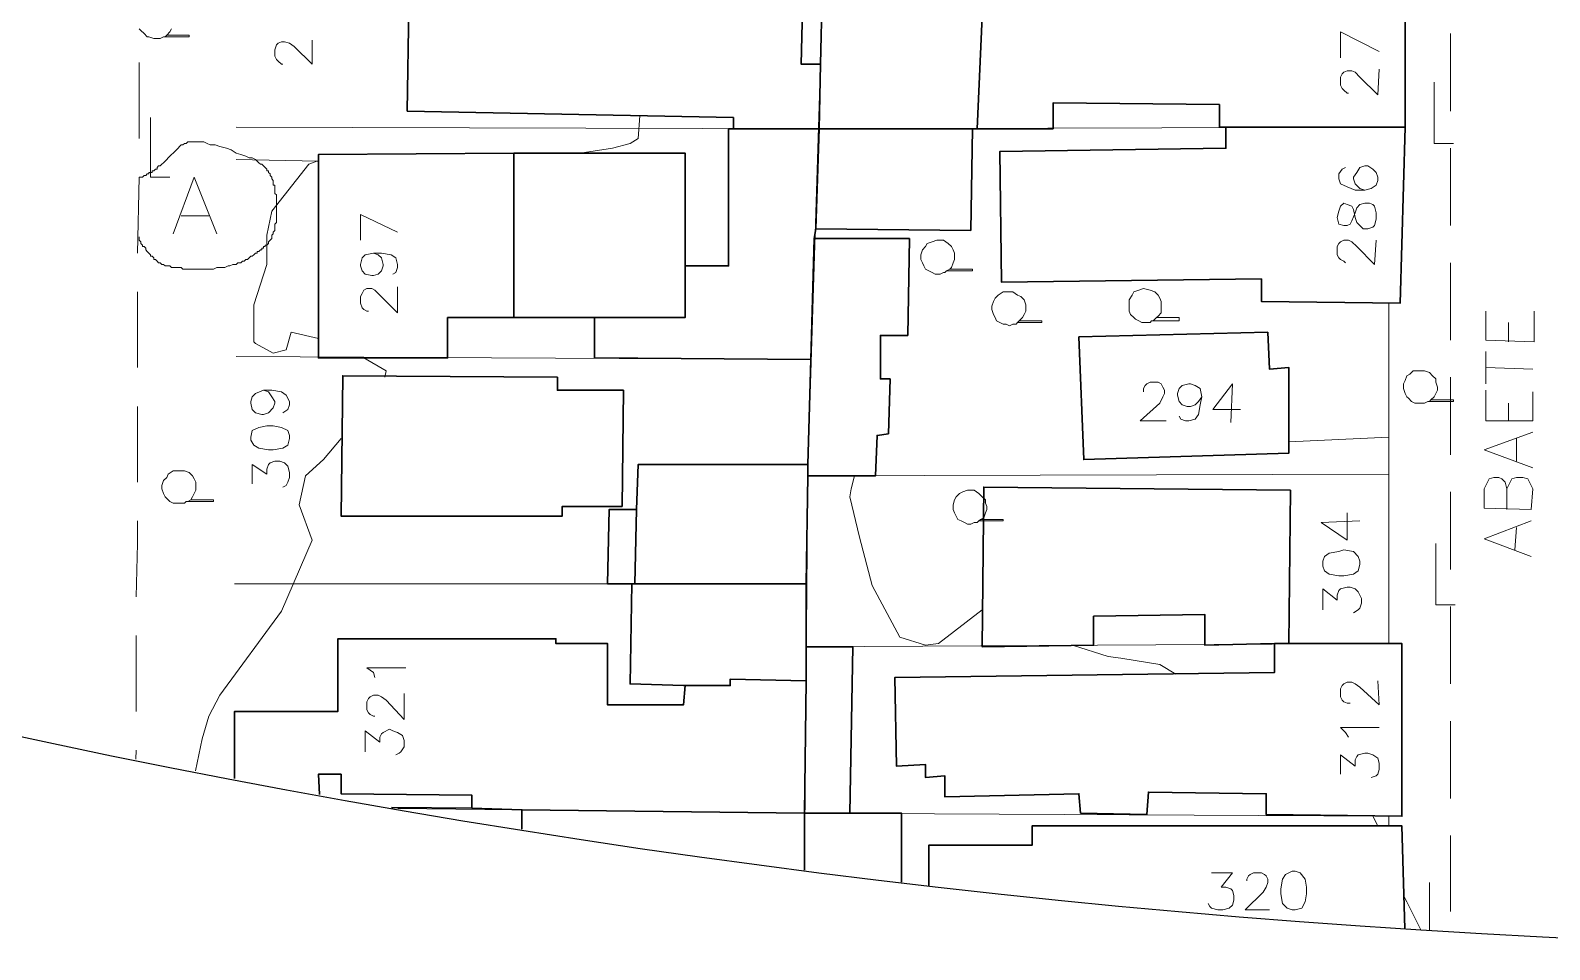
# Model space of a CAD drawing. Extents: x -2391 to 32076, y -11492 to 5852.
# Drawn here: x 4445.8 to 4525.4, y -1771.5 to -1723.3 of the extents above; entities that cross this region are included whole.
import ezdxf

# ---------------------------------------------------------------- set-up
doc = ezdxf.new("R2010")
doc.units = 0
doc.header["$LTSCALE"] = 7
for name, color, linetype in [('ALVE-CT', 3, 'CONTINUOUS'), ('PDF2_A101 - EDIFICACAO', 7, 'CONTINUOUS'), ('PDF2_A103 - PROJECAO_1', 7, 'CONTINUOUS'), ('PDF2_A123 - N DE PORTA', 7, 'CONTINUOUS'), ('PDF2_A124 - MURO', 7, 'CONTINUOUS'), ('PDF2_C301 - MEIO_FIO_2D', 7, 'CONTINUOUS'), ('PDF2_C307 - TXT_NOME_LOGRADOURO', 7, 'CONTINUOUS'), ('PDF2_F601 - LIMITE_VEGETACAO', 7, 'CONTINUOUS'), ('PDF2_F602 - ARVORE_ISOLADA', 7, 'CONTINUOUS'), ('PDF2_F604 - TXT_AGRUPAMENTO_ARVORE', 7, 'CONTINUOUS'), ('PDF2_I903 - POSTE', 7, 'CONTINUOUS'), ('PDF2_N1401 - CURVA_MESTRA', 7, 'CONTINUOUS')]:
    doc.layers.add(name, color=color, linetype=linetype)

msp = doc.modelspace()

# ---------------------------------------------------------------- linework, layer by layer
at = {"layer": 'ALVE-CT'}
msp.add_circle((4550.796, -1271.53), 500, dxfattribs=at)
at = {"layer": 'PDF2_A101 - EDIFICACAO', "lineweight": 30}
for points in [[(4487.215, -1725.079), (4487.13, -1728.466), (4482.643, -1728.466), (4482.643, -1727.873), (4465.541, -1727.534), (4465.71, -1716.613), (4476.801, -1716.697), (4476.801, -1717.713), (4486.368, -1717.798), (4486.199, -1725.079)], [(4517.863, -1719.237), (4517.863, -1728.381), (4508.466, -1728.381), (4508.127, -1728.381), (4508.127, -1727.196), (4499.407, -1727.111), (4499.407, -1728.466), (4495.427, -1728.466), (4495.173, -1728.466), (4487.13, -1728.466), (4487.215, -1725.079), (4487.299, -1721.354), (4488.993, -1721.439), (4488.993, -1719.576), (4493.988, -1719.576), (4495.766, -1719.491), (4495.766, -1720.592), (4511.598, -1720.423), (4511.598, -1719.322)], [(4486.876, -1734.223), (4486.707, -1740.573), (4475.362, -1740.488), (4475.362, -1738.371), (4471.128, -1738.371), (4467.657, -1738.371), (4467.657, -1740.488), (4460.884, -1740.488), (4460.884, -1729.82), (4471.128, -1729.736), (4480.103, -1729.736), (4480.103, -1735.662), (4482.389, -1735.662), (4482.389, -1728.466), (4482.643, -1728.466), (4487.13, -1728.466), (4486.961, -1733.715)], [(4486.961, -1733.715), (4487.13, -1728.466), (4495.173, -1728.466), (4495.089, -1733.8)], [(4508.466, -1728.381), (4517.863, -1728.381), (4517.609, -1737.61), (4510.328, -1737.525), (4510.328, -1736.34), (4496.697, -1736.509), (4496.613, -1729.651), (4508.466, -1729.482)], [(4486.537, -1746.669), (4486.537, -1746.33), (4486.537, -1746.076), (4486.707, -1740.573), (4486.876, -1734.223), (4491.871, -1734.223), (4491.787, -1739.303), (4490.347, -1739.303), (4490.347, -1741.589), (4490.855, -1741.589), (4490.771, -1744.467), (4490.178, -1744.552), (4490.093, -1746.669)], [(4510.667, -1739.133), (4510.752, -1741.081), (4511.768, -1740.996), (4511.768, -1745.483), (4501.015, -1745.822), (4500.761, -1739.387)], [(4476.886, -1742.181), (4476.801, -1748.277), (4473.668, -1748.277), (4473.668, -1748.785), (4462.069, -1748.785), (4462.154, -1741.419), (4473.414, -1741.504), (4473.414, -1742.181)], [(4477.309, -1752.341), (4476.039, -1752.341), (4476.124, -1748.447), (4477.563, -1748.447), (4477.648, -1746.076), (4486.537, -1746.076), (4486.537, -1746.33), (4486.537, -1746.669), (4486.453, -1752.341), (4477.478, -1752.341)], [(4511.768, -1755.474), (4511.006, -1755.474), (4507.365, -1755.558), (4507.365, -1753.95), (4501.523, -1754.035), (4501.523, -1755.558), (4495.681, -1755.643), (4495.766, -1747.261), (4511.852, -1747.431)], [(4488.739, -1764.364), (4486.368, -1764.364), (4486.453, -1757.421), (4486.453, -1755.643), (4488.908, -1755.643)], [(4511.006, -1755.474), (4511.768, -1755.474), (4517.694, -1755.474), (4517.694, -1764.533), (4510.582, -1764.448), (4510.582, -1763.348), (4504.402, -1763.263), (4504.317, -1764.448), (4500.846, -1764.364), (4500.761, -1763.348), (4493.734, -1763.517), (4493.734, -1762.416), (4492.718, -1762.501), (4492.718, -1761.824), (4491.194, -1761.908), (4491.109, -1757.252), (4511.006, -1756.998)]]:
    msp.add_lwpolyline(points, close=True, dxfattribs=at)
for points in [[(4456.481, -1762.554), (4456.481, -1759.03), (4461.9, -1759.03), (4461.9, -1755.22), (4473.33, -1755.22), (4473.33, -1755.474), (4476.039, -1755.474), (4476.039, -1758.691), (4480.018, -1758.691), (4480.103, -1757.675), (4480.018, -1757.675), (4477.224, -1757.59), (4477.309, -1752.341), (4477.478, -1752.341), (4486.453, -1752.341), (4486.453, -1755.643), (4486.453, -1757.421), (4486.368, -1764.364), (4471.552, -1764.194), (4468.927, -1764.11), (4468.927, -1763.432), (4462.069, -1763.348), (4462.069, -1762.332), (4460.884, -1762.332), (4460.937, -1763.389)], [(4464.717, -1764.065), (4468.927, -1764.11), (4471.552, -1764.194), (4486.368, -1764.364), (4486.368, -1767.362)], [(4486.368, -1767.362), (4486.368, -1764.364), (4488.739, -1764.364), (4491.448, -1764.364), (4491.448, -1767.996)], [(4492.887, -1768.165), (4492.887, -1766.057), (4498.306, -1766.057), (4498.306, -1765.041), (4517.694, -1765.041), (4517.856, -1770.444)]]:
    msp.add_lwpolyline(points, dxfattribs=at)
at = {"layer": 'PDF2_A103 - PROJECAO_1', "lineweight": 30}
for points in [[(4495.766, -1720.592), (4495.427, -1728.466), (4495.173, -1728.466), (4487.13, -1728.466), (4487.215, -1725.079), (4487.299, -1721.354), (4488.993, -1721.439), (4488.993, -1719.576), (4493.988, -1719.576), (4495.766, -1719.491)], [(4480.103, -1735.662), (4480.103, -1738.371), (4475.362, -1738.371), (4471.128, -1738.371), (4471.128, -1729.736), (4480.103, -1729.736)], [(4486.537, -1746.669), (4486.453, -1752.341), (4477.478, -1752.341), (4477.563, -1748.447), (4477.648, -1746.076), (4486.537, -1746.076), (4486.537, -1746.33)], [(4486.453, -1755.643), (4486.453, -1757.421), (4482.474, -1757.336), (4482.474, -1757.675), (4480.103, -1757.675), (4480.018, -1757.675), (4477.224, -1757.59), (4477.309, -1752.341), (4477.478, -1752.341), (4486.453, -1752.341)]]:
    msp.add_lwpolyline(points, close=True, dxfattribs=at)
msp.add_lwpolyline([(4464.717, -1764.065), (4468.927, -1764.11), (4471.552, -1764.194), (4471.541, -1765.209)], dxfattribs=at)
at = {"layer": 'PDF2_A123 - N DE PORTA', "lineweight": 9}
for points in [[(4459.021, -1725.079), (4458.937, -1725.079), (4458.767, -1724.91), (4458.683, -1724.825), (4458.598, -1724.656), (4458.598, -1724.317), (4458.683, -1724.063), (4458.767, -1723.978), (4458.937, -1723.894), (4459.106, -1723.894), (4459.36, -1723.978), (4459.614, -1724.148), (4460.545, -1725.079), (4460.545, -1723.809)], [(4516.509, -1724.402), (4514.477, -1723.386), (4514.477, -1724.74)], [(4514.9, -1726.603), (4514.816, -1726.603), (4514.646, -1726.434), (4514.562, -1726.349), (4514.477, -1726.18), (4514.477, -1725.756), (4514.562, -1725.587), (4514.646, -1725.502), (4514.816, -1725.418), (4515.07, -1725.418), (4515.239, -1725.502), (4515.493, -1725.756), (4516.424, -1726.688), (4516.509, -1725.333)], [(4514.731, -1730.498), (4514.562, -1730.582), (4514.392, -1730.836), (4514.392, -1731.09), (4514.477, -1731.344), (4514.816, -1731.514), (4515.239, -1731.683), (4515.747, -1731.683), (4516.086, -1731.598), (4516.34, -1731.429), (4516.424, -1731.175), (4516.424, -1731.006), (4516.34, -1730.752), (4516.17, -1730.582), (4515.916, -1730.413), (4515.747, -1730.413), (4515.493, -1730.498), (4515.324, -1730.752), (4515.154, -1731.006), (4515.154, -1731.09), (4515.239, -1731.344), (4515.493, -1731.598), (4515.747, -1731.683)], [(4465.033, -1733.884), (4463.085, -1732.953), (4463.085, -1734.308)], [(4463.763, -1734.985), (4464.017, -1735.07), (4464.186, -1735.239), (4464.271, -1735.578), (4464.271, -1735.662), (4464.186, -1735.916), (4464.017, -1736.086), (4463.763, -1736.17), (4463.678, -1736.17), (4463.339, -1736.086), (4463.17, -1735.916), (4463.085, -1735.662), (4463.085, -1735.578), (4463.17, -1735.239), (4463.339, -1735.07), (4463.763, -1734.985), (4464.186, -1734.985), (4464.694, -1735.07), (4464.948, -1735.239), (4465.033, -1735.578), (4465.033, -1735.747), (4464.948, -1736.001), (4464.779, -1736.086)], [(4514.731, -1735.493), (4514.646, -1735.408), (4514.477, -1735.324), (4514.392, -1735.239), (4514.308, -1735.07), (4514.308, -1734.646), (4514.392, -1734.477), (4514.477, -1734.392), (4514.646, -1734.308), (4514.9, -1734.308), (4515.07, -1734.392), (4515.324, -1734.646), (4516.255, -1735.578), (4516.34, -1734.308)], [(4463.509, -1738.033), (4463.424, -1738.033), (4463.255, -1737.948), (4463.17, -1737.864), (4463.085, -1737.61), (4463.085, -1737.271), (4463.17, -1737.102), (4463.255, -1736.932), (4463.424, -1736.848), (4463.678, -1736.848), (4463.847, -1736.932), (4464.101, -1737.186), (4465.033, -1738.118), (4465.033, -1736.763)], [(4458.005, -1742.181), (4458.259, -1742.266), (4458.429, -1742.52), (4458.598, -1742.774), (4458.598, -1742.859), (4458.513, -1743.113), (4458.259, -1743.367), (4458.005, -1743.451), (4457.921, -1743.451), (4457.582, -1743.367), (4457.413, -1743.197), (4457.328, -1742.859), (4457.328, -1742.774), (4457.413, -1742.52), (4457.582, -1742.351), (4458.005, -1742.181), (4458.429, -1742.181), (4458.937, -1742.266), (4459.191, -1742.435), (4459.36, -1742.774), (4459.36, -1742.943), (4459.275, -1743.197), (4459.021, -1743.367)], [(4504.148, -1742.266), (4504.148, -1742.097), (4504.232, -1741.927), (4504.317, -1741.843), (4504.486, -1741.758), (4504.91, -1741.758), (4505.079, -1741.843), (4505.164, -1742.012), (4505.248, -1742.181), (4505.248, -1742.351), (4505.164, -1742.52), (4504.994, -1742.859), (4503.978, -1743.79), (4505.333, -1743.79)], [(4507.196, -1742.52), (4507.026, -1742.774), (4506.857, -1742.943), (4506.603, -1743.028), (4506.434, -1743.028), (4506.18, -1742.943), (4506.01, -1742.774), (4505.926, -1742.435), (4505.926, -1742.351), (4506.01, -1742.097), (4506.18, -1741.927), (4506.518, -1741.843), (4506.603, -1741.843), (4506.857, -1741.927), (4507.111, -1742.097), (4507.196, -1742.52), (4507.111, -1742.943), (4507.026, -1743.451), (4506.857, -1743.705), (4506.518, -1743.79), (4506.349, -1743.79), (4506.095, -1743.705), (4506.01, -1743.536)], [(4508.72, -1743.875), (4508.804, -1741.843), (4507.788, -1743.197), (4509.228, -1743.197)], [(4457.413, -1747.092), (4457.413, -1746.076), (4458.175, -1746.584), (4458.175, -1746.33), (4458.259, -1746.076), (4458.344, -1745.991), (4458.598, -1745.907), (4458.852, -1745.907), (4459.106, -1745.991), (4459.275, -1746.161), (4459.36, -1746.499), (4459.36, -1746.753), (4459.275, -1747.007), (4459.191, -1747.177), (4459.021, -1747.261)], [(4515.493, -1749.039), (4513.461, -1749.124), (4514.816, -1750.055), (4514.816, -1748.616)], [(4513.546, -1753.696), (4513.546, -1752.595), (4514.308, -1753.188), (4514.308, -1752.934), (4514.392, -1752.68), (4514.477, -1752.595), (4514.816, -1752.511), (4514.985, -1752.511), (4515.239, -1752.595), (4515.408, -1752.765), (4515.578, -1753.103), (4515.578, -1753.357), (4515.493, -1753.611), (4515.408, -1753.696), (4515.154, -1753.865)], [(4463.847, -1757.252), (4463.763, -1756.998), (4463.424, -1756.744), (4465.456, -1756.744)], [(4463.847, -1759.284), (4463.763, -1759.284), (4463.593, -1759.199), (4463.509, -1759.114), (4463.424, -1758.945), (4463.424, -1758.522), (4463.509, -1758.352), (4463.593, -1758.268), (4463.763, -1758.183), (4464.017, -1758.183), (4464.186, -1758.268), (4464.44, -1758.437), (4465.371, -1759.453), (4465.371, -1758.098)], [(4514.985, -1758.606), (4514.816, -1758.606), (4514.646, -1758.522), (4514.562, -1758.437), (4514.477, -1758.268), (4514.477, -1757.844), (4514.562, -1757.675), (4514.646, -1757.59), (4514.816, -1757.506), (4515.07, -1757.506), (4515.239, -1757.59), (4515.493, -1757.76), (4516.509, -1758.691), (4516.424, -1757.421)], [(4463.339, -1761.146), (4463.339, -1760.046), (4464.101, -1760.638), (4464.101, -1760.384), (4464.186, -1760.215), (4464.271, -1760.13), (4464.609, -1759.961), (4464.779, -1760.046), (4465.033, -1760.13), (4465.287, -1760.3), (4465.371, -1760.554), (4465.371, -1760.892), (4465.202, -1761.146), (4465.117, -1761.231), (4464.948, -1761.316)], [(4514.9, -1760.384), (4514.731, -1760.13), (4514.477, -1759.876), (4516.509, -1759.876)], [(4514.477, -1762.332), (4514.477, -1761.316), (4515.239, -1761.908), (4515.239, -1761.57), (4515.324, -1761.4), (4515.408, -1761.316), (4515.747, -1761.231), (4515.916, -1761.231), (4516.17, -1761.316), (4516.424, -1761.485), (4516.509, -1761.739), (4516.509, -1762.078), (4516.424, -1762.332), (4516.34, -1762.416), (4516.086, -1762.501)], [(4507.704, -1767.496), (4508.804, -1767.496), (4508.212, -1768.258), (4508.466, -1768.258), (4508.72, -1768.343), (4508.804, -1768.428), (4508.889, -1768.682), (4508.889, -1768.936), (4508.804, -1769.19), (4508.635, -1769.359), (4508.296, -1769.444), (4508.042, -1769.444), (4507.704, -1769.359), (4507.619, -1769.274), (4507.534, -1769.105)], [(4509.566, -1767.92), (4509.566, -1767.835), (4509.651, -1767.666), (4509.736, -1767.581), (4509.905, -1767.496), (4510.328, -1767.496), (4510.498, -1767.581), (4510.582, -1767.666), (4510.667, -1767.835), (4510.667, -1768.004), (4510.582, -1768.258), (4510.413, -1768.512), (4509.482, -1769.444), (4510.752, -1769.444)]]:
    msp.add_lwpolyline(points, dxfattribs=at)
for points in [[(4514.308, -1733.122), (4514.392, -1733.461), (4514.646, -1733.546), (4514.816, -1733.546), (4514.985, -1733.461), (4515.07, -1733.292), (4515.239, -1732.868), (4515.324, -1732.614), (4515.493, -1732.445), (4515.747, -1732.36), (4516.001, -1732.36), (4516.17, -1732.445), (4516.255, -1732.53), (4516.34, -1732.868), (4516.34, -1733.207), (4516.255, -1733.546), (4516.17, -1733.63), (4515.916, -1733.715), (4515.662, -1733.715), (4515.493, -1733.546), (4515.324, -1733.376), (4515.239, -1733.122), (4515.154, -1732.699), (4515.07, -1732.53), (4514.816, -1732.445), (4514.646, -1732.36), (4514.477, -1732.53), (4514.392, -1732.784)], [(4457.328, -1744.806), (4457.497, -1745.06), (4457.751, -1745.229), (4458.259, -1745.314), (4458.513, -1745.314), (4459.021, -1745.229), (4459.275, -1745.06), (4459.36, -1744.721), (4459.36, -1744.552), (4459.275, -1744.298), (4458.937, -1744.129), (4458.513, -1744.044), (4458.175, -1744.044), (4457.751, -1744.129), (4457.413, -1744.298), (4457.328, -1744.637)], [(4513.546, -1751.41), (4513.63, -1751.664), (4513.884, -1751.833), (4514.392, -1751.918), (4514.646, -1751.918), (4515.154, -1751.833), (4515.408, -1751.664), (4515.493, -1751.325), (4515.493, -1751.156), (4515.408, -1750.902), (4515.154, -1750.648), (4514.646, -1750.563), (4514.392, -1750.648), (4513.884, -1750.733), (4513.63, -1750.902), (4513.546, -1751.156)], [(4511.937, -1767.412), (4511.598, -1767.581), (4511.429, -1767.835), (4511.344, -1768.343), (4511.344, -1768.597), (4511.429, -1769.105), (4511.683, -1769.359), (4511.937, -1769.444), (4512.106, -1769.444), (4512.445, -1769.359), (4512.614, -1769.02), (4512.699, -1768.597), (4512.699, -1768.258), (4512.614, -1767.835), (4512.36, -1767.496), (4512.106, -1767.412)]]:
    msp.add_lwpolyline(points, close=True, dxfattribs=at)
at = {"layer": 'PDF2_A124 - MURO', "lineweight": 9}
for points in [[(4486.375, -1767.363), (4486.537, -1746.33), (4487.384, -1719.407), (4487.045, -1692.483)], [(4517.102, -1728.381), (4487.13, -1728.466), (4456.566, -1728.381)], [(4456.566, -1730.074), (4460.884, -1730.159)], [(4511.768, -1744.891), (4517.017, -1744.637), (4517.017, -1739.98), (4517.017, -1737.61)], [(4456.566, -1740.403), (4486.707, -1740.573)], [(4517.017, -1744.637), (4517.017, -1746.499), (4517.017, -1750.14), (4517.017, -1755.474), (4486.453, -1755.643)], [(4517.017, -1746.584), (4486.537, -1746.669)], [(4456.481, -1752.341), (4486.453, -1752.341)], [(4465.045, -1764.122), (4486.368, -1764.364), (4517.017, -1764.533), (4517.017, -1765.041)]]:
    msp.add_lwpolyline(points, dxfattribs=at)
at = {"layer": 'PDF2_C301 - MEIO_FIO_2D', "lineweight": 9}
for points in [[(4520.234, -1727.534), (4520.234, -1723.47)], [(4451.486, -1724.994), (4451.486, -1728.974)], [(4520.234, -1733.546), (4520.234, -1729.482)], [(4451.486, -1731.006), (4451.402, -1734.985)], [(4520.234, -1739.557), (4520.234, -1735.493)], [(4451.402, -1737.017), (4451.402, -1740.996)], [(4520.234, -1745.568), (4520.234, -1741.504)], [(4451.402, -1743.028), (4451.402, -1747.007)], [(4520.234, -1751.579), (4520.234, -1747.515)], [(4451.402, -1749.039), (4451.402, -1750.225), (4451.317, -1753.019)], [(4520.234, -1757.59), (4520.234, -1755.474), (4520.234, -1753.527)], [(4451.317, -1755.05), (4451.317, -1759.03)], [(4520.234, -1763.602), (4520.234, -1759.538)], [(4451.317, -1761.062), (4451.307, -1761.532)], [(4520.234, -1769.528), (4520.234, -1765.549)]]:
    msp.add_lwpolyline(points, dxfattribs=at)
at = {"layer": 'PDF2_C307 - TXT_NOME_LOGRADOURO', "lineweight": 9}
for points in [[(4524.637, -1738.033), (4524.637, -1739.641), (4522.097, -1739.557), (4522.097, -1738.033)], [(4523.282, -1739.641), (4523.282, -1738.625)], [(4522.097, -1741.843), (4522.097, -1740.149)], [(4522.097, -1740.996), (4524.552, -1741.081)], [(4524.552, -1742.266), (4524.552, -1743.79), (4522.097, -1743.79), (4522.097, -1742.181)], [(4523.282, -1743.79), (4523.282, -1742.859)], [(4524.552, -1746.245), (4522.012, -1745.314), (4524.552, -1744.383)], [(4523.705, -1745.907), (4523.705, -1744.721)], [(4523.197, -1747.346), (4523.367, -1747.007), (4523.451, -1746.838), (4523.705, -1746.753), (4524.044, -1746.753), (4524.298, -1746.838), (4524.383, -1747.007), (4524.552, -1747.346), (4524.467, -1748.447), (4522.012, -1748.362), (4522.012, -1747.346), (4522.181, -1747.007), (4522.266, -1746.838), (4522.52, -1746.753), (4522.774, -1746.753), (4522.943, -1746.838), (4523.113, -1747.007), (4523.197, -1747.346), (4523.197, -1748.447)], [(4524.467, -1750.902), (4522.012, -1749.971), (4524.467, -1749.039)], [(4523.621, -1750.563), (4523.705, -1749.378)]]:
    msp.add_lwpolyline(points, dxfattribs=at)
at = {"layer": 'PDF2_F601 - LIMITE_VEGETACAO', "lineweight": 9}
msp.add_lwpolyline([(4451.486, -1731.006), (4451.571, -1731.006), (4451.655, -1731.006), (4451.74, -1730.921), (4451.825, -1730.921), (4451.909, -1730.836), (4451.994, -1730.836), (4451.994, -1730.752), (4452.079, -1730.752), (4452.163, -1730.752), (4452.163, -1730.667), (4452.248, -1730.667), (4452.333, -1730.582), (4452.417, -1730.582), (4452.417, -1730.498), (4452.502, -1730.413), (4452.587, -1730.413), (4452.671, -1730.328), (4452.756, -1730.244), (4452.841, -1730.159), (4452.925, -1730.074), (4453.01, -1729.99), (4453.095, -1729.905), (4453.179, -1729.82), (4453.264, -1729.736), (4453.349, -1729.651), (4453.433, -1729.566), (4453.518, -1729.482), (4453.603, -1729.397), (4453.687, -1729.312), (4453.772, -1729.312), (4453.857, -1729.228), (4453.941, -1729.228), (4454.026, -1729.143), (4454.111, -1729.143), (4454.195, -1729.143), (4454.28, -1729.143), (4454.365, -1729.143), (4454.449, -1729.143), (4454.534, -1729.143), (4454.703, -1729.143), (4454.873, -1729.143), (4455.042, -1729.228), (4455.211, -1729.312), (4455.465, -1729.312), (4455.719, -1729.397), (4456.058, -1729.482), (4456.312, -1729.566), (4456.566, -1729.736), (4456.82, -1729.82), (4457.074, -1729.905), (4457.243, -1729.99), (4457.413, -1729.99), (4457.582, -1730.074), (4457.667, -1730.159), (4457.751, -1730.244), (4457.836, -1730.328), (4457.921, -1730.328), (4458.005, -1730.413), (4458.09, -1730.498), (4458.175, -1730.582), (4458.175, -1730.667), (4458.259, -1730.667), (4458.259, -1730.752), (4458.344, -1730.836), (4458.344, -1730.921), (4458.429, -1731.006), (4458.429, -1731.09), (4458.513, -1731.175), (4458.513, -1731.26), (4458.513, -1731.344), (4458.513, -1731.429), (4458.598, -1731.429), (4458.598, -1731.514), (4458.598, -1731.598), (4458.598, -1731.683), (4458.598, -1731.768), (4458.598, -1731.852), (4458.683, -1731.937), (4458.683, -1732.022), (4458.683, -1732.106), (4458.683, -1732.191), (4458.683, -1732.276), (4458.683, -1732.36), (4458.683, -1732.445), (4458.683, -1732.53), (4458.683, -1732.614), (4458.683, -1732.699), (4458.683, -1732.784), (4458.683, -1732.868), (4458.683, -1732.953), (4458.683, -1733.038), (4458.683, -1733.122), (4458.683, -1733.207), (4458.683, -1733.292), (4458.683, -1733.376), (4458.598, -1733.461), (4458.598, -1733.546), (4458.598, -1733.63), (4458.598, -1733.715), (4458.598, -1733.8), (4458.513, -1733.884), (4458.513, -1733.969), (4458.429, -1734.054), (4458.429, -1734.138), (4458.429, -1734.223), (4458.344, -1734.308), (4458.259, -1734.392), (4458.259, -1734.477), (4458.175, -1734.562), (4458.09, -1734.562), (4458.09, -1734.646), (4458.005, -1734.646), (4458.005, -1734.731), (4457.921, -1734.731), (4457.921, -1734.816), (4457.836, -1734.816), (4457.751, -1734.9), (4457.667, -1734.9), (4457.667, -1734.985), (4457.582, -1734.985), (4457.497, -1735.07), (4457.413, -1735.154), (4457.328, -1735.154), (4457.243, -1735.239), (4457.159, -1735.324), (4457.074, -1735.324), (4456.989, -1735.408), (4456.905, -1735.408), (4456.82, -1735.493), (4456.735, -1735.493), (4456.651, -1735.493), (4456.566, -1735.578), (4456.481, -1735.578), (4456.397, -1735.578), (4456.227, -1735.662), (4456.143, -1735.662), (4455.973, -1735.747), (4455.804, -1735.747), (4455.719, -1735.747), (4455.55, -1735.747), (4455.381, -1735.832), (4455.296, -1735.832), (4455.127, -1735.832), (4455.042, -1735.832), (4454.873, -1735.832), (4454.703, -1735.832), (4454.619, -1735.832), (4454.449, -1735.832), (4454.365, -1735.832), (4454.195, -1735.832), (4454.111, -1735.832), (4453.941, -1735.832), (4453.772, -1735.832), (4453.687, -1735.747), (4453.518, -1735.747), (4453.433, -1735.747), (4453.349, -1735.747), (4453.179, -1735.747), (4453.095, -1735.662), (4453.01, -1735.662), (4452.925, -1735.662), (4452.841, -1735.662), (4452.756, -1735.578), (4452.671, -1735.578), (4452.587, -1735.493), (4452.502, -1735.493), (4452.417, -1735.408), (4452.333, -1735.324), (4452.248, -1735.324), (4452.248, -1735.239), (4452.163, -1735.154), (4452.079, -1735.154), (4452.079, -1735.07), (4451.994, -1734.985), (4451.909, -1734.9), (4451.825, -1734.816), (4451.825, -1734.731), (4451.74, -1734.646), (4451.655, -1734.646), (4451.655, -1734.562), (4451.571, -1734.477), (4451.571, -1734.392), (4451.486, -1734.308), (4451.486, -1734.223), (4451.486, -1734.138)], dxfattribs=at)
at = {"layer": 'PDF2_F602 - ARVORE_ISOLADA', "lineweight": 9}
msp.add_lwpolyline([(4453.179, -1723.216), (4453.095, -1723.386), (4452.925, -1723.555), (4452.841, -1723.64), (4454.111, -1723.64), (4454.111, -1723.555), (4452.925, -1723.555), (4452.841, -1723.64), (4452.756, -1723.64), (4452.587, -1723.724), (4452.417, -1723.724), (4452.248, -1723.724), (4451.994, -1723.64), (4451.909, -1723.64), (4451.74, -1723.47), (4451.571, -1723.301), (4451.486, -1723.216)], dxfattribs=at)
for points in [[(4493.988, -1735.832), (4493.819, -1735.916), (4493.734, -1736.001), (4493.649, -1736.001), (4493.48, -1736.086), (4493.226, -1736.086), (4493.057, -1736.001), (4492.887, -1735.916), (4492.718, -1735.832), (4492.633, -1735.662), (4492.549, -1735.493), (4492.464, -1735.324), (4492.464, -1735.07), (4492.549, -1734.816), (4492.718, -1734.646), (4492.803, -1734.477), (4493.057, -1734.392), (4493.311, -1734.308), (4493.649, -1734.308), (4493.903, -1734.477), (4494.073, -1734.646), (4494.157, -1734.816), (4494.242, -1734.985), (4494.242, -1735.154), (4494.242, -1735.324), (4494.157, -1735.493), (4494.073, -1735.747), (4493.988, -1735.832), (4493.819, -1735.916), (4495.173, -1735.916), (4495.173, -1735.832)], [(4497.629, -1738.541), (4497.544, -1738.625), (4497.459, -1738.71), (4497.29, -1738.71), (4497.121, -1738.795), (4496.951, -1738.71), (4496.782, -1738.71), (4496.613, -1738.625), (4496.443, -1738.541), (4496.359, -1738.371), (4496.274, -1738.202), (4496.189, -1737.948), (4496.189, -1737.779), (4496.274, -1737.525), (4496.359, -1737.356), (4496.528, -1737.186), (4496.782, -1737.017), (4496.951, -1737.017), (4497.29, -1737.017), (4497.544, -1737.186), (4497.713, -1737.271), (4497.883, -1737.44), (4497.967, -1737.694), (4497.967, -1737.864), (4497.967, -1738.033), (4497.883, -1738.202), (4497.798, -1738.371), (4497.629, -1738.541), (4497.544, -1738.625), (4498.814, -1738.625), (4498.814, -1738.541)], [(4504.825, -1738.371), (4504.656, -1738.541), (4504.571, -1738.541), (4504.486, -1738.625), (4504.317, -1738.625), (4504.063, -1738.625), (4503.894, -1738.541), (4503.724, -1738.456), (4503.64, -1738.371), (4503.47, -1738.202), (4503.386, -1738.033), (4503.386, -1737.864), (4503.386, -1737.61), (4503.386, -1737.44), (4503.555, -1737.186), (4503.64, -1737.017), (4503.894, -1736.932), (4504.148, -1736.848), (4504.486, -1736.932), (4504.74, -1737.017), (4504.91, -1737.186), (4504.994, -1737.356), (4505.079, -1737.525), (4505.079, -1737.694), (4505.079, -1737.948), (4505.079, -1738.118), (4504.91, -1738.287), (4504.825, -1738.371), (4504.656, -1738.541), (4506.01, -1738.541), (4506.01, -1738.371)], [(4519.218, -1742.689), (4519.133, -1742.774), (4519.049, -1742.774), (4518.879, -1742.859), (4518.71, -1742.859), (4518.541, -1742.859), (4518.371, -1742.859), (4518.202, -1742.774), (4518.033, -1742.605), (4517.948, -1742.52), (4517.863, -1742.351), (4517.779, -1742.097), (4517.779, -1741.843), (4517.863, -1741.673), (4517.948, -1741.419), (4518.117, -1741.335), (4518.287, -1741.165), (4518.541, -1741.165), (4518.879, -1741.165), (4519.133, -1741.25), (4519.303, -1741.419), (4519.472, -1741.589), (4519.472, -1741.758), (4519.557, -1742.012), (4519.557, -1742.181), (4519.472, -1742.351), (4519.387, -1742.52), (4519.218, -1742.689), (4519.133, -1742.774), (4520.403, -1742.774), (4520.403, -1742.689)], [(4454.195, -1747.939), (4454.026, -1748.023), (4453.941, -1748.023), (4453.857, -1748.108), (4453.687, -1748.108), (4453.433, -1748.108), (4453.264, -1748.108), (4453.095, -1748.023), (4452.925, -1747.854), (4452.841, -1747.769), (4452.756, -1747.6), (4452.671, -1747.346), (4452.671, -1747.177), (4452.756, -1746.923), (4452.925, -1746.753), (4453.01, -1746.584), (4453.264, -1746.415), (4453.518, -1746.415), (4453.857, -1746.415), (4454.111, -1746.499), (4454.28, -1746.669), (4454.365, -1746.838), (4454.449, -1747.007), (4454.449, -1747.261), (4454.449, -1747.431), (4454.365, -1747.6), (4454.28, -1747.769), (4454.195, -1747.939), (4454.026, -1748.023), (4455.381, -1748.023), (4455.381, -1747.939)], [(4495.597, -1748.955), (4495.512, -1749.039), (4495.427, -1749.124), (4495.258, -1749.124), (4495.089, -1749.209), (4494.919, -1749.209), (4494.75, -1749.124), (4494.581, -1749.039), (4494.411, -1748.955), (4494.327, -1748.785), (4494.242, -1748.616), (4494.157, -1748.447), (4494.157, -1748.193), (4494.242, -1747.939), (4494.327, -1747.769), (4494.496, -1747.6), (4494.665, -1747.515), (4494.919, -1747.431), (4495.258, -1747.431), (4495.512, -1747.6), (4495.681, -1747.769), (4495.851, -1747.939), (4495.851, -1748.108), (4495.935, -1748.277), (4495.935, -1748.447), (4495.851, -1748.616), (4495.766, -1748.87), (4495.597, -1748.955), (4495.512, -1749.039), (4496.782, -1749.039), (4496.782, -1748.955)]]:
    msp.add_lwpolyline(points, close=True, dxfattribs=at)
at = {"layer": 'PDF2_F604 - TXT_AGRUPAMENTO_ARVORE', "lineweight": 9}
for points in [[(4453.264, -1733.969), (4454.365, -1731.006), (4455.55, -1733.969)], [(4453.687, -1733.038), (4455.127, -1733.038)]]:
    msp.add_lwpolyline(points, dxfattribs=at)
at = {"layer": 'PDF2_I903 - POSTE', "lineweight": 9}
for points in [[(4520.403, -1729.228), (4519.387, -1729.228), (4519.387, -1726.01)], [(4453.095, -1731.006), (4452.079, -1731.006), (4452.079, -1727.873)], [(4520.488, -1753.442), (4519.472, -1753.442), (4519.472, -1750.225)], [(4519.133, -1770.527), (4519.133, -1768.004)]]:
    msp.add_lwpolyline(points, dxfattribs=at)
at = {"layer": 'PDF2_N1401 - CURVA_MESTRA', "lineweight": 20}
for points in [[(4474.6, -1729.736), (4476.293, -1729.482), (4477.224, -1729.228), (4477.648, -1728.974), (4477.732, -1727.788)], [(4460.884, -1739.472), (4459.445, -1739.133), (4459.191, -1740.065), (4458.513, -1740.234), (4457.582, -1739.726), (4457.497, -1739.641), (4457.497, -1739.387), (4457.497, -1737.779), (4457.497, -1737.694), (4458.175, -1735.578), (4458.175, -1734.054), (4458.429, -1732.784), (4460.376, -1730.328), (4460.799, -1730.159), (4460.884, -1730.159)], [(4464.355, -1741.504), (4464.44, -1741.165), (4463.255, -1740.488)], [(4454.442, -1762.158), (4454.788, -1760.469), (4455.127, -1759.284), (4455.719, -1758.183), (4458.937, -1753.781), (4460.545, -1750.055), (4459.868, -1748.193), (4460.207, -1746.669), (4461.138, -1745.822), (4462.069, -1744.721)], [(4488.993, -1746.669), (4488.823, -1747.346), (4488.739, -1747.769), (4489.247, -1749.886), (4489.924, -1752.426), (4491.363, -1755.135), (4492.718, -1755.558), (4493.395, -1755.474), (4495.681, -1753.696)], [(4500.423, -1755.558), (4502.285, -1756.151), (4502.962, -1756.236), (4504.994, -1756.574), (4505.841, -1757.082)], [(4516.17, -1764.533), (4516.424, -1765.041)], [(4517.779, -1768.682), (4517.948, -1769.02), (4518.687, -1770.498)]]:
    msp.add_lwpolyline(points, dxfattribs=at)

doc.saveas('drawing.dxf')
